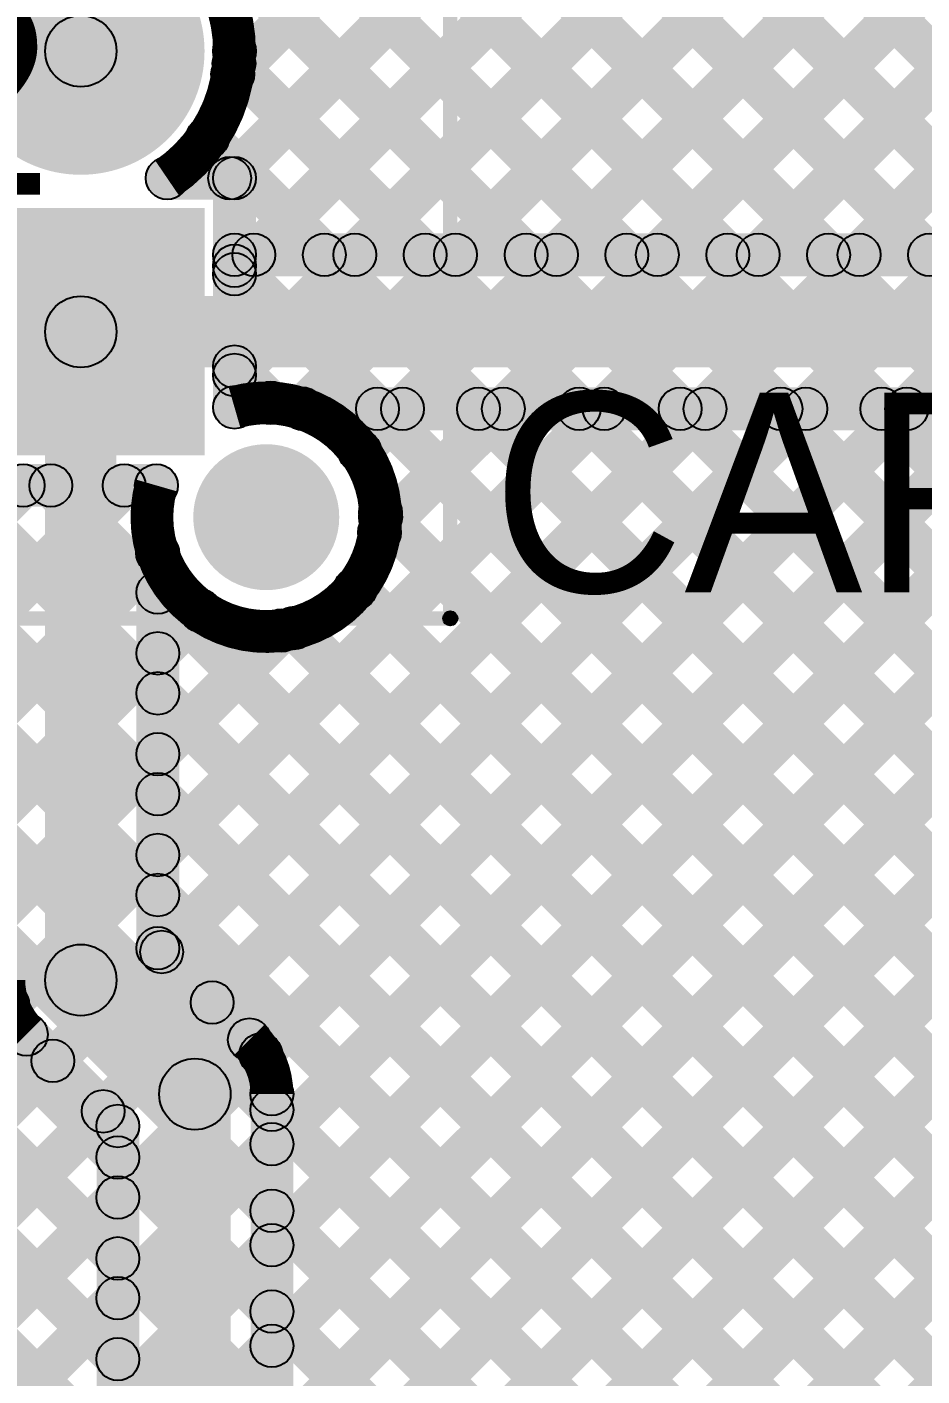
# Model space of a CAD drawing. Header units: millimetres. Extents: x 0 to 212, y 0 to 213.
# Drawn here: x 1.2411 to 1.5549, y 0.8322 to 1.3052 of the extents above; entities that cross this region are included whole.
import ezdxf

# ---------------------------------------------------------------- set-up
doc = ezdxf.new("R2010")
doc.units = ezdxf.units.MM
doc.header["$MEASUREMENT"] = 0
for name, color, linetype in [('BottomLayer', 5, 'Continuous'), ('BottomSolder', 6, 'Continuous'), ('PadHoleLayer', 156, 'Continuous'), ('TopLayer', 1, 'Continuous'), ('TopOverlay', 2, 'Continuous'), ('TopSolder', 216, 'Continuous')]:
    doc.layers.add(name, color=color, linetype=linetype)

# ---------------------------------------------------------------- blocks, each defined once
blk = doc.blocks.new('B09B_XASK_1_A_LF__SN__11')
at = {"layer": 'BottomLayer'}
h = blk.add_hatch(color=5, dxfattribs=at)
edge = h.paths.add_edge_path()
edge.add_arc((0.26907, -0.0325), 0.03937, 0, 360)
blk.add_hatch(color=5, dxfattribs=at).paths.add_polyline_path([(0.32813, 0.00687), (0.40687, 0.00687), (0.40687, -0.07187), (0.32813, -0.07187)])
at = {"layer": 'BottomSolder'}
h = blk.add_hatch(color=6, dxfattribs=at)
edge = h.paths.add_edge_path()
edge.add_arc((0.4325, 0.0325), 0.004, 0, 360)
h = blk.add_hatch(color=6, dxfattribs=at)
edge = h.paths.add_edge_path()
edge.add_arc((0.26907, -0.0325), 0.04337, 0, 360)
blk.add_hatch(color=6, dxfattribs=at).paths.add_polyline_path([(0.32413, 0.01087), (0.41087, 0.01087), (0.41087, -0.07587), (0.32413, -0.07587)])
at = {"layer": 'PadHoleLayer'}
h = blk.add_hatch(color=156, dxfattribs=at)
edge = h.paths.add_edge_path()
edge.add_arc((0.4325, 0.0325), 0.02559, 0, 360)
h = blk.add_hatch(color=156, dxfattribs=at)
edge = h.paths.add_edge_path()
edge.add_arc((0.26907, -0.0325), 0.01969, 0, 360)
h = blk.add_hatch(color=156, dxfattribs=at)
edge = h.paths.add_edge_path()
edge.add_arc((0.3675, -0.0325), 0.01969, 0, 360)
at = {"layer": 'TopLayer'}
h = blk.add_hatch(color=1, dxfattribs=at)
edge = h.paths.add_edge_path()
edge.add_arc((0.26907, -0.0325), 0.03937, 0, 360)
blk.add_hatch(color=1, dxfattribs=at).paths.add_polyline_path([(0.32813, 0.00687), (0.40687, 0.00687), (0.40687, -0.07187), (0.32813, -0.07187)])
at = {"layer": 'TopOverlay'}
for points in [[(0.468, 0.0995), (0.468, 0.0945), (-0.52, 0.0945), (-0.52, 0.0995)], [(0.4705, -0.159), (0.4655, -0.159), (0.4655, 0.097), (0.4705, 0.097)]]:
    blk.add_hatch(color=2, dxfattribs=at).paths.add_polyline_path(points)
h = blk.add_hatch(color=2, dxfattribs=at)
edge = h.paths.add_edge_path()
edge.add_arc((0.468, 0.097), 0.0025, 0, 360)
h = blk.add_hatch(color=2, dxfattribs=at)
edge = h.paths.add_edge_path()
edge.add_arc((0.468, 0.097), 0.0025, 0, 360)
at = {"layer": 'TopSolder'}
h = blk.add_hatch(color=216, dxfattribs=at)
edge = h.paths.add_edge_path()
edge.add_arc((0.4325, 0.0325), 0.004, 0, 360)
h = blk.add_hatch(color=216, dxfattribs=at)
edge = h.paths.add_edge_path()
edge.add_arc((0.26907, -0.0325), 0.04337, 0, 360)
blk.add_hatch(color=216, dxfattribs=at).paths.add_polyline_path([(0.32413, 0.01087), (0.41087, 0.01087), (0.41087, -0.07587), (0.32413, -0.07587)])
at = {"layer": 'TopOverlay'}
blk.add_circle((0.468, 0.097), 0.0025, dxfattribs=at)
blk.add_circle((0.468, 0.097), 0.0025, dxfattribs=at)

msp = doc.modelspace()

# ---------------------------------------------------------------- hatches: boundary and pattern name
at = {"layer": 'BottomLayer'}
for points in [[(1.31749, 1.24687), (1.30689, 1.25748), (2.26071, 2.2113), (2.27132, 2.2007)], [(1.31856, 1.28329), (1.30795, 1.2939), (2.22536, 2.2113), (2.23596, 2.2007)], [(1.31917, 1.17784), (1.30857, 1.18845), (2.33194, 2.21182), (2.34254, 2.20121)], [(1.31917, 1.2132), (1.30857, 1.2238), (2.29607, 2.2113), (2.30667, 2.2007)], [(1.34279, 1.1661), (1.33218, 1.1767), (2.3597, 2.20422), (2.3703, 2.19362)], [(1.3631, 1.15106), (1.35249, 1.16166), (2.3642, 2.17337), (2.37481, 2.16276)], [(1.37003, 1.12263), (1.35943, 1.13324), (2.3815, 2.15532), (2.39211, 2.14471)], [(0.99415, 0.7114), (0.98354, 0.722), (2.39918, 2.13764), (2.40978, 2.12703)], [(1.02951, 0.7114), (1.0189, 0.722), (2.41686, 2.11996), (2.42746, 2.10935)], [(1.06486, 0.7114), (1.05426, 0.722), (2.44206, 2.10981), (2.45267, 2.0992)], [(1.29354, 1.54937), (1.30414, 1.55998), (1.6993, 1.16482), (1.6887, 1.15421)], [(1.30719, 1.50036), (1.3178, 1.51096), (1.6993, 1.12946), (1.6887, 1.11886)], [(1.30449, 1.46771), (1.31509, 1.47832), (1.6993, 1.09411), (1.6887, 1.0835)], [(1.2896, 1.44724), (1.30021, 1.45785), (1.6993, 1.05875), (1.6887, 1.04814)], [(1.31157, 1.38992), (1.32217, 1.40053), (1.6993, 1.0234), (1.6887, 1.01279)], [(0.94088, 1.3717), (0.95149, 1.3823), (1.6993, 0.63449), (1.6887, 0.62388)], [(1.30423, 1.3619), (1.31483, 1.37251), (1.6993, 0.98804), (1.6887, 0.97743)], [(0.9232, 1.35402), (0.93381, 1.36462), (1.6993, 0.59913), (1.6887, 0.58852)], [(1.28743, 1.34335), (1.29804, 1.35395), (1.6993, 0.95269), (1.6887, 0.94208)], [(0.90552, 1.33634), (0.91613, 1.34695), (1.6993, 0.56377), (1.6887, 0.55317)], [(0.88785, 1.31866), (0.89845, 1.32927), (1.6993, 0.52842), (1.6887, 0.51781)], [(1.10022, 0.7114), (1.08961, 0.722), (1.6887, 1.32109), (1.6993, 1.31048)], [(0.87017, 1.30099), (0.88078, 1.31159), (1.69059, 0.50178), (1.67999, 0.49117)], [(1.30839, 1.28703), (1.31899, 1.29764), (1.6993, 0.91733), (1.6887, 0.90672)], [(0.85249, 1.28331), (0.8631, 1.29391), (1.67291, 0.4841), (1.66231, 0.47349)], [(1.13557, 0.7114), (1.12497, 0.722), (1.6887, 1.28574), (1.6993, 1.27513)], [(0.83481, 1.26563), (0.84542, 1.27624), (1.65524, 0.46642), (1.64463, 0.45581)], [(1.29912, 1.26095), (1.30972, 1.27156), (1.6993, 0.88198), (1.6887, 0.87137)], [(0.81714, 1.24795), (0.82774, 1.25856), (1.34333, 0.74297), (1.33273, 0.73236)], [(1.29028, 1.24467), (1.29028, 1.25967), (1.31387, 1.25967), (1.31387, 1.24467)], [(1.17093, 0.7114), (1.16032, 0.722), (1.6887, 1.25038), (1.6993, 1.23977)], [(1.32137, 1.17182), (1.30637, 1.17182), (1.30637, 1.25217), (1.32137, 1.25217)], [(1.30857, 1.21614), (1.31917, 1.22675), (1.6993, 0.84662), (1.6887, 0.83601)], [(1.30857, 1.21614), (1.31917, 1.22675), (1.6993, 0.84662), (1.6887, 0.83601)], [(1.22724, 0.73236), (1.21664, 0.74296), (1.6887, 1.21502), (1.6993, 1.20442)], [(1.30857, 1.18079), (1.31917, 1.19139), (1.3319, 1.17867), (1.32129, 1.16806)], [(1.2626, 0.73236), (1.252, 0.74297), (1.6887, 1.17967), (1.6993, 1.16906)], [(0.81737, 0.7114), (0.80677, 0.722), (1.2345, 1.14974), (1.24511, 1.13913)], [(0.85273, 0.7114), (0.84212, 0.722), (1.26986, 1.14974), (1.28046, 1.13913)], [(1.20613, 1.13693), (1.20613, 1.15193), (1.28649, 1.15193), (1.28649, 1.13693)], [(1.2088, 1.13913), (1.21941, 1.14974), (1.6993, 0.66984), (1.6887, 0.65923)], [(1.24416, 1.13913), (1.25476, 1.14974), (1.6993, 0.7052), (1.6887, 0.69459)], [(1.29796, 0.73236), (1.28735, 0.74297), (1.6887, 1.14431), (1.6993, 1.13371)], [(1.35976, 1.1296), (1.37036, 1.1402), (1.6993, 0.81126), (1.6887, 0.80066)], [(0.88809, 0.7114), (0.87748, 0.722), (1.2816, 1.12612), (1.29221, 1.11552)], [(1.35102, 1.10298), (1.36163, 1.11358), (1.6993, 0.77591), (1.6887, 0.7653)], [(1.33331, 0.73236), (1.32271, 0.74297), (1.6887, 1.10896), (1.6993, 1.09835)], [(0.92344, 0.7114), (0.91283, 0.722), (1.29664, 1.10581), (1.30725, 1.0952)], [(0.9588, 0.7114), (0.94819, 0.722), (1.32506, 1.09888), (1.33567, 1.08827)], [(1.32951, 1.08913), (1.34012, 1.09974), (1.6993, 0.74055), (1.6887, 0.72994)], [(1.35327, 0.71696), (1.34266, 0.72757), (1.6887, 1.0736), (1.6993, 1.063)], [(1.35327, 0.68161), (1.34266, 0.69221), (1.6887, 1.03825), (1.6993, 1.02764)], [(1.35327, 0.64625), (1.34266, 0.65686), (1.6887, 1.00289), (1.6993, 0.99229)], [(1.35301, 0.61064), (1.3424, 0.62124), (1.6887, 0.96754), (1.6993, 0.95693)]]:
    msp.add_hatch(color=5, dxfattribs=at).paths.add_polyline_path(points)
h = msp.add_hatch(color=5, dxfattribs=at)
edge = h.paths.add_edge_path()
edge.add_arc((1.31387, 1.29673), 0.0075, 0, 360)
h = msp.add_hatch(color=5, dxfattribs=at)
edge = h.paths.add_edge_path()
edge.add_arc((1.31387, 1.29673), 0.0075, 0, 360)
h = msp.add_hatch(color=5, dxfattribs=at)
edge = h.paths.add_edge_path()
edge.add_arc((1.31325, 1.28859), 0.0075, 0, 360)
h = msp.add_hatch(color=5, dxfattribs=at)
edge = h.paths.add_edge_path()
edge.add_arc((1.31369, 1.29234), 0.0075, 0, 360)
h = msp.add_hatch(color=5, dxfattribs=at)
edge = h.paths.add_edge_path()
edge.add_arc((1.30442, 1.26625), 0.0075, 0, 360)
h = msp.add_hatch(color=5, dxfattribs=at)
edge = h.paths.add_edge_path()
edge.add_arc((1.29028, 1.25217), 0.0075, 0, 360)
h = msp.add_hatch(color=5, dxfattribs=at)
edge = h.paths.add_edge_path()
edge.add_arc((1.29028, 1.25217), 0.0075, 0, 360)
h = msp.add_hatch(color=5, dxfattribs=at)
edge = h.paths.add_edge_path()
edge.add_arc((1.31219, 1.25217), 0.0075, 0, 360)
h = msp.add_hatch(color=5, dxfattribs=at)
edge = h.paths.add_edge_path()
edge.add_arc((1.31387, 1.25217), 0.0075, 0, 360)
h = msp.add_hatch(color=5, dxfattribs=at)
edge = h.paths.add_edge_path()
edge.add_arc((1.31387, 1.25217), 0.0075, 0, 360)
h = msp.add_hatch(color=5, dxfattribs=at)
edge = h.paths.add_edge_path()
edge.add_arc((1.31387, 1.22144), 0.0075, 0, 360)
h = msp.add_hatch(color=5, dxfattribs=at)
edge = h.paths.add_edge_path()
edge.add_arc((1.31387, 1.22145), 0.0075, 0, 360)
h = msp.add_hatch(color=5, dxfattribs=at)
edge = h.paths.add_edge_path()
edge.add_arc((1.31387, 1.2185), 0.0075, 0, 360)
h = msp.add_hatch(color=5, dxfattribs=at)
edge = h.paths.add_edge_path()
edge.add_arc((1.31387, 1.18609), 0.0075, 0, 360)
h = msp.add_hatch(color=5, dxfattribs=at)
edge = h.paths.add_edge_path()
edge.add_arc((1.31387, 1.18314), 0.0075, 0, 360)
h = msp.add_hatch(color=5, dxfattribs=at)
edge = h.paths.add_edge_path()
edge.add_arc((1.31387, 1.17182), 0.0075, 0, 360)
h = msp.add_hatch(color=5, dxfattribs=at)
edge = h.paths.add_edge_path()
edge.add_arc((1.31387, 1.17182), 0.0075, 0, 360)
h = msp.add_hatch(color=5, dxfattribs=at)
edge = h.paths.add_edge_path()
edge.add_arc((1.3266, 1.17336), 0.0075, 0, 360)
h = msp.add_hatch(color=5, dxfattribs=at)
edge = h.paths.add_edge_path()
edge.add_arc((1.33748, 1.1714), 0.0075, 0, 360)
h = msp.add_hatch(color=5, dxfattribs=at)
edge = h.paths.add_edge_path()
edge.add_arc((1.3578, 1.15636), 0.0075, 0, 360)
h = msp.add_hatch(color=5, dxfattribs=at)
edge = h.paths.add_edge_path()
edge.add_arc((1.2398, 1.14443), 0.0075, 0, 360)
h = msp.add_hatch(color=5, dxfattribs=at)
edge = h.paths.add_edge_path()
edge.add_arc((1.24946, 1.14443), 0.0075, 0, 360)
h = msp.add_hatch(color=5, dxfattribs=at)
edge = h.paths.add_edge_path()
edge.add_arc((1.27516, 1.14443), 0.0075, 0, 360)
h = msp.add_hatch(color=5, dxfattribs=at)
edge = h.paths.add_edge_path()
edge.add_arc((1.28649, 1.14443), 0.0075, 0, 360)
h = msp.add_hatch(color=5, dxfattribs=at)
edge = h.paths.add_edge_path()
edge.add_arc((1.28649, 1.14443), 0.0075, 0, 360)
h = msp.add_hatch(color=5, dxfattribs=at)
edge = h.paths.add_edge_path()
edge.add_arc((1.36506, 1.1349), 0.0075, 0, 360)
h = msp.add_hatch(color=5, dxfattribs=at)
edge = h.paths.add_edge_path()
edge.add_arc((1.36509, 1.1333), 0.0075, 0, 360)
h = msp.add_hatch(color=5, dxfattribs=at)
edge = h.paths.add_edge_path()
edge.add_arc((1.36509, 1.1333), 0.0075, 0, 360)
h = msp.add_hatch(color=5, dxfattribs=at)
edge = h.paths.add_edge_path()
edge.add_arc((1.36473, 1.12794), 0.0075, 0, 360)
h = msp.add_hatch(color=5, dxfattribs=at)
edge = h.paths.add_edge_path()
edge.add_arc((1.2869, 1.12082), 0.0075, 0, 360)
h = msp.add_hatch(color=5, dxfattribs=at)
edge = h.paths.add_edge_path()
edge.add_arc((1.35632, 1.10828), 0.0075, 0, 360)
h = msp.add_hatch(color=5, dxfattribs=at)
edge = h.paths.add_edge_path()
edge.add_arc((1.30194, 1.10051), 0.0075, 0, 360)
h = msp.add_hatch(color=5, dxfattribs=at)
edge = h.paths.add_edge_path()
edge.add_arc((1.33037, 1.09357), 0.0075, 0, 360)
h = msp.add_hatch(color=5, dxfattribs=at)
edge = h.paths.add_edge_path()
edge.add_arc((1.33481, 1.09443), 0.0075, 0, 360)
at = {"layer": 'TopLayer'}
for points in [[(1.31856, 1.28329), (1.30795, 1.2939), (1.9787, 1.96464), (1.9893, 1.95404)], [(1.31749, 1.24687), (1.30689, 1.25748), (1.9787, 1.92929), (1.9893, 1.91868)], [(1.32598, 1.22), (1.31537, 1.23061), (1.9787, 1.89393), (1.9893, 1.88333)], [(1.36133, 1.22), (1.35073, 1.23061), (1.9787, 1.85858), (1.9893, 1.84797)], [(1.39669, 1.22), (1.38608, 1.23061), (1.9787, 1.82322), (1.9893, 1.81262)], [(1.43204, 1.22), (1.42144, 1.23061), (1.9787, 1.78787), (1.9893, 1.77726)], [(1.4674, 1.22), (1.45679, 1.23061), (1.9787, 1.75251), (1.9893, 1.7419)], [(1.50275, 1.22), (1.49215, 1.23061), (1.9787, 1.71716), (1.9893, 1.70655)], [(1.53811, 1.22), (1.5275, 1.23061), (1.9787, 1.6818), (1.9893, 1.67119)], [(0.4967, 1.56839), (0.5073, 1.579), (1.2783, 0.808), (1.2677, 0.79739)], [(1.29354, 1.54937), (1.30414, 1.55998), (1.63351, 1.23061), (1.62291, 1.22)], [(1.30719, 1.50036), (1.3178, 1.51096), (1.59816, 1.23061), (1.58755, 1.22)], [(1.30449, 1.46771), (1.31509, 1.47832), (1.5628, 1.23061), (1.5522, 1.22)], [(1.2896, 1.44724), (1.30021, 1.45785), (1.52745, 1.23061), (1.51684, 1.22)], [(1.31157, 1.38992), (1.32217, 1.40053), (1.49209, 1.23061), (1.48149, 1.22)], [(1.30423, 1.3619), (1.31483, 1.37251), (1.45674, 1.23061), (1.44613, 1.22)], [(1.28743, 1.34335), (1.29804, 1.35395), (1.42138, 1.23061), (1.41078, 1.22)], [(0.82927, 1.28423), (0.82927, 1.30923), (1.26, 1.30923), (1.26, 1.28423)], [(1.30839, 1.28703), (1.31899, 1.29764), (1.38603, 1.23061), (1.37542, 1.22)], [(0.83602, 1.26443), (0.84662, 1.27503), (1.2783, 0.84335), (1.2677, 0.83275)], [(0.87137, 1.26443), (0.88198, 1.27503), (1.2783, 0.87871), (1.2677, 0.8681)], [(0.90673, 1.26443), (0.91734, 1.27503), (1.2783, 0.91406), (1.2677, 0.90346)], [(1.29912, 1.26095), (1.30972, 1.27156), (1.35067, 1.23061), (1.34006, 1.22)], [(1.29028, 1.24467), (1.29028, 1.25967), (1.31387, 1.25967), (1.31387, 1.24467)], [(1.32137, 1.2253), (1.30637, 1.2253), (1.30637, 1.25217), (1.32137, 1.25217)], [(1.31387, 1.2178), (1.31387, 1.2328), (1.7707, 1.2328), (1.7707, 1.2178)], [(1.26, 1.1858), (1.26, 1.2108), (1.7707, 1.2108), (1.7707, 1.1858)], [(1.2725, 0.971), (1.2475, 0.971), (1.2475, 1.1983), (1.2725, 1.1983)], [(1.33778, 1.1638), (1.33778, 1.1788), (1.7707, 1.1788), (1.7707, 1.1638)], [(1.2923, 1.00955), (1.2817, 1.02016), (1.43815, 1.17661), (1.44875, 1.166)], [(1.29365, 0.97554), (1.28304, 0.98614), (1.4735, 1.17661), (1.48411, 1.166)], [(1.31132, 0.95786), (1.30072, 0.96847), (1.50886, 1.17661), (1.51946, 1.166)], [(1.32844, 0.93962), (1.31783, 0.95022), (1.54421, 1.17661), (1.55482, 1.166)], [(1.3323, 0.80206), (1.3217, 0.81267), (1.68563, 1.17661), (1.69624, 1.166)], [(1.3323, 0.83742), (1.3217, 0.84802), (1.65028, 1.17661), (1.66089, 1.166)], [(1.3323, 0.76671), (1.3217, 0.77731), (1.72099, 1.17661), (1.7316, 1.166)], [(1.3323, 0.87277), (1.3217, 0.88338), (1.61492, 1.17661), (1.62553, 1.166)], [(1.3323, 0.90813), (1.3217, 0.91874), (1.57957, 1.17661), (1.59017, 1.166)], [(1.33331, 0.73236), (1.32271, 0.74297), (1.75634, 1.17661), (1.76695, 1.166)], [(1.3631, 1.15106), (1.35249, 1.16166), (1.36744, 1.17661), (1.37804, 1.166)], [(1.35871, 1.166), (1.36931, 1.17661), (1.6483, 0.89762), (1.6377, 0.88701)], [(1.35871, 1.166), (1.36932, 1.17661), (1.6483, 0.89762), (1.6377, 0.88701)], [(1.37003, 1.12263), (1.35943, 1.13324), (1.40279, 1.17661), (1.4134, 1.166)], [(1.39406, 1.166), (1.40467, 1.17661), (1.6483, 0.93298), (1.6377, 0.92237)], [(1.42942, 1.166), (1.44003, 1.17661), (1.6483, 0.96833), (1.6377, 0.95772)], [(1.46478, 1.166), (1.47538, 1.17661), (1.6483, 1.00369), (1.6377, 0.99308)], [(1.50013, 1.166), (1.51074, 1.17661), (1.65215, 1.03519), (1.64154, 1.02459)], [(1.53549, 1.166), (1.54609, 1.17661), (1.66926, 1.05344), (1.65865, 1.04284)], [(1.35976, 1.1296), (1.37036, 1.1402), (1.6483, 0.86226), (1.6377, 0.85166)], [(1.2945, 0.98218), (1.2795, 0.98218), (1.2795, 1.12053), (1.2945, 1.12053)], [(1.2817, 1.10159), (1.2923, 1.1122), (1.6483, 0.7562), (1.6377, 0.74559)], [(1.35102, 1.10298), (1.36163, 1.11358), (1.6483, 0.82691), (1.6377, 0.8163)], [(1.2923, 1.08026), (1.2817, 1.09087), (1.29664, 1.10581), (1.30725, 1.0952)], [(1.2923, 1.0449), (1.2817, 1.05551), (1.32506, 1.09888), (1.33567, 1.08827)], [(1.32951, 1.08913), (1.34012, 1.09974), (1.6483, 0.79155), (1.6377, 0.78094)], [(1.2817, 1.06623), (1.2923, 1.07684), (1.6483, 0.72084), (1.6377, 0.71023)], [(1.2817, 1.03088), (1.2923, 1.04149), (1.6323, 0.70149), (1.6217, 0.69088)], [(1.35327, 0.71696), (1.34266, 0.72757), (1.63773, 1.02264), (1.64834, 1.01203)], [(1.2817, 0.99552), (1.2923, 1.00613), (1.61462, 0.68381), (1.60402, 0.6732)], [(1.2817, 0.97688), (1.2923, 0.98749), (1.3244, 0.9554), (1.31379, 0.94479)], [(1.35327, 0.68161), (1.34266, 0.69221), (1.6377, 0.98725), (1.6483, 0.97664)], [(1.25116, 0.96216), (1.26884, 0.97984), (1.30884, 0.93984), (1.29116, 0.92216)], [(1.2356, 0.94661), (1.24621, 0.95721), (1.2783, 0.92512), (1.2677, 0.91451)], [(1.35327, 0.64625), (1.34266, 0.65686), (1.6377, 0.95189), (1.6483, 0.94129)], [(0.3823, 0.06419), (0.3717, 0.0748), (1.24486, 0.94796), (1.25546, 0.93735)], [(0.39299, 0.03953), (0.38238, 0.05013), (1.26253, 0.93028), (1.27314, 0.91968)], [(1.3125, 0.6897), (1.2875, 0.6897), (1.2875, 0.931), (1.3125, 0.931)], [(1.3345, 0.73767), (1.3195, 0.73767), (1.3195, 0.931), (1.3345, 0.931)], [(1.3217, 0.92017), (1.3323, 0.93077), (1.59695, 0.66613), (1.58634, 0.65552)], [(1.2805, 0.73767), (1.2655, 0.73767), (1.2655, 0.91982), (1.2805, 0.91982)], [(1.37503, 0.63266), (1.36442, 0.64326), (1.6377, 0.91654), (1.6483, 0.90593)], [(1.09511, 0.70629), (1.0845, 0.7169), (1.2677, 0.90009), (1.2783, 0.88948)], [(1.3217, 0.88481), (1.3323, 0.89542), (1.57927, 0.64845), (1.56866, 0.63785)], [(1.1063, 0.68213), (1.0957, 0.69274), (1.2677, 0.86474), (1.2783, 0.85413)], [(1.3217, 0.84946), (1.3323, 0.86006), (1.5491, 0.64326), (1.5385, 0.63266)]]:
    msp.add_hatch(color=1, dxfattribs=at).paths.add_polyline_path(points)
h = msp.add_hatch(color=1, dxfattribs=at)
edge = h.paths.add_edge_path()
edge.add_arc((1.26, 1.29673), 0.0125, 0, 360)
h = msp.add_hatch(color=1, dxfattribs=at)
edge = h.paths.add_edge_path()
edge.add_arc((1.31387, 1.29673), 0.0075, 0, 360)
h = msp.add_hatch(color=1, dxfattribs=at)
edge = h.paths.add_edge_path()
edge.add_arc((1.31387, 1.29673), 0.0075, 0, 360)
h = msp.add_hatch(color=1, dxfattribs=at)
edge = h.paths.add_edge_path()
edge.add_arc((1.31325, 1.28859), 0.0075, 0, 360)
h = msp.add_hatch(color=1, dxfattribs=at)
edge = h.paths.add_edge_path()
edge.add_arc((1.31369, 1.29234), 0.0075, 0, 360)
h = msp.add_hatch(color=1, dxfattribs=at)
edge = h.paths.add_edge_path()
edge.add_arc((1.30442, 1.26625), 0.0075, 0, 360)
h = msp.add_hatch(color=1, dxfattribs=at)
edge = h.paths.add_edge_path()
edge.add_arc((1.29028, 1.25217), 0.0075, 0, 360)
h = msp.add_hatch(color=1, dxfattribs=at)
edge = h.paths.add_edge_path()
edge.add_arc((1.29028, 1.25217), 0.0075, 0, 360)
h = msp.add_hatch(color=1, dxfattribs=at)
edge = h.paths.add_edge_path()
edge.add_arc((1.31219, 1.25217), 0.0075, 0, 360)
h = msp.add_hatch(color=1, dxfattribs=at)
edge = h.paths.add_edge_path()
edge.add_arc((1.31387, 1.25217), 0.0075, 0, 360)
h = msp.add_hatch(color=1, dxfattribs=at)
edge = h.paths.add_edge_path()
edge.add_arc((1.31387, 1.25217), 0.0075, 0, 360)
h = msp.add_hatch(color=1, dxfattribs=at)
edge = h.paths.add_edge_path()
edge.add_arc((1.31387, 1.2253), 0.0075, 0, 360)
h = msp.add_hatch(color=1, dxfattribs=at)
edge = h.paths.add_edge_path()
edge.add_arc((1.31387, 1.2253), 0.0075, 0, 360)
h = msp.add_hatch(color=1, dxfattribs=at)
edge = h.paths.add_edge_path()
edge.add_arc((1.32067, 1.2253), 0.0075, 0, 360)
h = msp.add_hatch(color=1, dxfattribs=at)
edge = h.paths.add_edge_path()
edge.add_arc((1.34537, 1.2253), 0.0075, 0, 360)
h = msp.add_hatch(color=1, dxfattribs=at)
edge = h.paths.add_edge_path()
edge.add_arc((1.35603, 1.2253), 0.0075, 0, 360)
h = msp.add_hatch(color=1, dxfattribs=at)
edge = h.paths.add_edge_path()
edge.add_arc((1.38072, 1.2253), 0.0075, 0, 360)
h = msp.add_hatch(color=1, dxfattribs=at)
edge = h.paths.add_edge_path()
edge.add_arc((1.39138, 1.2253), 0.0075, 0, 360)
h = msp.add_hatch(color=1, dxfattribs=at)
edge = h.paths.add_edge_path()
edge.add_arc((1.41608, 1.2253), 0.0075, 0, 360)
h = msp.add_hatch(color=1, dxfattribs=at)
edge = h.paths.add_edge_path()
edge.add_arc((1.42674, 1.2253), 0.0075, 0, 360)
h = msp.add_hatch(color=1, dxfattribs=at)
edge = h.paths.add_edge_path()
edge.add_arc((1.45143, 1.2253), 0.0075, 0, 360)
h = msp.add_hatch(color=1, dxfattribs=at)
edge = h.paths.add_edge_path()
edge.add_arc((1.4621, 1.2253), 0.0075, 0, 360)
h = msp.add_hatch(color=1, dxfattribs=at)
edge = h.paths.add_edge_path()
edge.add_arc((1.48679, 1.2253), 0.0075, 0, 360)
h = msp.add_hatch(color=1, dxfattribs=at)
edge = h.paths.add_edge_path()
edge.add_arc((1.49745, 1.2253), 0.0075, 0, 360)
h = msp.add_hatch(color=1, dxfattribs=at)
edge = h.paths.add_edge_path()
edge.add_arc((1.52214, 1.2253), 0.0075, 0, 360)
h = msp.add_hatch(color=1, dxfattribs=at)
edge = h.paths.add_edge_path()
edge.add_arc((1.53281, 1.2253), 0.0075, 0, 360)
h = msp.add_hatch(color=1, dxfattribs=at)
edge = h.paths.add_edge_path()
edge.add_arc((1.5575, 1.2253), 0.0075, 0, 360)
h = msp.add_hatch(color=1, dxfattribs=at)
edge = h.paths.add_edge_path()
edge.add_arc((1.26, 1.1983), 0.0125, 0, 360)
h = msp.add_hatch(color=1, dxfattribs=at)
edge = h.paths.add_edge_path()
edge.add_arc((1.26, 1.1983), 0.0125, 0, 360)
h = msp.add_hatch(color=1, dxfattribs=at)
edge = h.paths.add_edge_path()
edge.add_arc((1.33778, 1.1713), 0.0075, 0, 360)
h = msp.add_hatch(color=1, dxfattribs=at)
edge = h.paths.add_edge_path()
edge.add_arc((1.33778, 1.1713), 0.0075, 0, 360)
h = msp.add_hatch(color=1, dxfattribs=at)
edge = h.paths.add_edge_path()
edge.add_arc((1.36401, 1.1713), 0.0075, 0, 360)
h = msp.add_hatch(color=1, dxfattribs=at)
edge = h.paths.add_edge_path()
edge.add_arc((1.36401, 1.1713), 0.0075, 0, 360)
h = msp.add_hatch(color=1, dxfattribs=at)
edge = h.paths.add_edge_path()
edge.add_arc((1.37274, 1.1713), 0.0075, 0, 360)
h = msp.add_hatch(color=1, dxfattribs=at)
edge = h.paths.add_edge_path()
edge.add_arc((1.39937, 1.1713), 0.0075, 0, 360)
h = msp.add_hatch(color=1, dxfattribs=at)
edge = h.paths.add_edge_path()
edge.add_arc((1.4081, 1.1713), 0.0075, 0, 360)
h = msp.add_hatch(color=1, dxfattribs=at)
edge = h.paths.add_edge_path()
edge.add_arc((1.43472, 1.1713), 0.0075, 0, 360)
h = msp.add_hatch(color=1, dxfattribs=at)
edge = h.paths.add_edge_path()
edge.add_arc((1.44345, 1.1713), 0.0075, 0, 360)
h = msp.add_hatch(color=1, dxfattribs=at)
edge = h.paths.add_edge_path()
edge.add_arc((1.47008, 1.1713), 0.0075, 0, 360)
h = msp.add_hatch(color=1, dxfattribs=at)
edge = h.paths.add_edge_path()
edge.add_arc((1.47881, 1.1713), 0.0075, 0, 360)
h = msp.add_hatch(color=1, dxfattribs=at)
edge = h.paths.add_edge_path()
edge.add_arc((1.50543, 1.1713), 0.0075, 0, 360)
h = msp.add_hatch(color=1, dxfattribs=at)
edge = h.paths.add_edge_path()
edge.add_arc((1.51416, 1.1713), 0.0075, 0, 360)
h = msp.add_hatch(color=1, dxfattribs=at)
edge = h.paths.add_edge_path()
edge.add_arc((1.54079, 1.1713), 0.0075, 0, 360)
h = msp.add_hatch(color=1, dxfattribs=at)
edge = h.paths.add_edge_path()
edge.add_arc((1.54952, 1.1713), 0.0075, 0, 360)
h = msp.add_hatch(color=1, dxfattribs=at)
edge = h.paths.add_edge_path()
edge.add_arc((1.3578, 1.15636), 0.0075, 0, 360)
h = msp.add_hatch(color=1, dxfattribs=at)
edge = h.paths.add_edge_path()
edge.add_arc((1.36506, 1.1349), 0.0075, 0, 360)
h = msp.add_hatch(color=1, dxfattribs=at)
edge = h.paths.add_edge_path()
edge.add_arc((1.36509, 1.1333), 0.0075, 0, 360)
h = msp.add_hatch(color=1, dxfattribs=at)
edge = h.paths.add_edge_path()
edge.add_arc((1.36509, 1.1333), 0.0075, 0, 360)
h = msp.add_hatch(color=1, dxfattribs=at)
edge = h.paths.add_edge_path()
edge.add_arc((1.36473, 1.12794), 0.0075, 0, 360)
h = msp.add_hatch(color=1, dxfattribs=at)
edge = h.paths.add_edge_path()
edge.add_arc((1.287, 1.12053), 0.0075, 0, 360)
h = msp.add_hatch(color=1, dxfattribs=at)
edge = h.paths.add_edge_path()
edge.add_arc((1.287, 1.12053), 0.0075, 0, 360)
h = msp.add_hatch(color=1, dxfattribs=at)
edge = h.paths.add_edge_path()
edge.add_arc((1.287, 1.10689), 0.0075, 0, 360)
h = msp.add_hatch(color=1, dxfattribs=at)
edge = h.paths.add_edge_path()
edge.add_arc((1.35632, 1.10828), 0.0075, 0, 360)
h = msp.add_hatch(color=1, dxfattribs=at)
edge = h.paths.add_edge_path()
edge.add_arc((1.30194, 1.10051), 0.0075, 0, 360)
h = msp.add_hatch(color=1, dxfattribs=at)
edge = h.paths.add_edge_path()
edge.add_arc((1.33037, 1.09357), 0.0075, 0, 360)
h = msp.add_hatch(color=1, dxfattribs=at)
edge = h.paths.add_edge_path()
edge.add_arc((1.33481, 1.09443), 0.0075, 0, 360)
h = msp.add_hatch(color=1, dxfattribs=at)
edge = h.paths.add_edge_path()
edge.add_arc((1.287, 1.08556), 0.0075, 0, 360)
h = msp.add_hatch(color=1, dxfattribs=at)
edge = h.paths.add_edge_path()
edge.add_arc((1.287, 1.07154), 0.0075, 0, 360)
h = msp.add_hatch(color=1, dxfattribs=at)
edge = h.paths.add_edge_path()
edge.add_arc((1.287, 1.05021), 0.0075, 0, 360)
h = msp.add_hatch(color=1, dxfattribs=at)
edge = h.paths.add_edge_path()
edge.add_arc((1.287, 1.03618), 0.0075, 0, 360)
h = msp.add_hatch(color=1, dxfattribs=at)
edge = h.paths.add_edge_path()
edge.add_arc((1.287, 1.01485), 0.0075, 0, 360)
h = msp.add_hatch(color=1, dxfattribs=at)
edge = h.paths.add_edge_path()
edge.add_arc((1.287, 1.00083), 0.0075, 0, 360)
h = msp.add_hatch(color=1, dxfattribs=at)
edge = h.paths.add_edge_path()
edge.add_arc((1.287, 0.98218), 0.0075, 0, 360)
h = msp.add_hatch(color=1, dxfattribs=at)
edge = h.paths.add_edge_path()
edge.add_arc((1.287, 0.98218), 0.0075, 0, 360)
h = msp.add_hatch(color=1, dxfattribs=at)
edge = h.paths.add_edge_path()
edge.add_arc((1.28834, 0.98084), 0.0075, 0, 360)
h = msp.add_hatch(color=1, dxfattribs=at)
edge = h.paths.add_edge_path()
edge.add_arc((1.26, 0.971), 0.0125, 0, 360)
h = msp.add_hatch(color=1, dxfattribs=at)
edge = h.paths.add_edge_path()
edge.add_arc((1.26, 0.971), 0.0125, 0, 360)
h = msp.add_hatch(color=1, dxfattribs=at)
edge = h.paths.add_edge_path()
edge.add_arc((1.23444, 0.96229), 0.0075, 0, 360)
h = msp.add_hatch(color=1, dxfattribs=at)
edge = h.paths.add_edge_path()
edge.add_arc((1.30602, 0.96316), 0.0075, 0, 360)
h = msp.add_hatch(color=1, dxfattribs=at)
edge = h.paths.add_edge_path()
edge.add_arc((1.24091, 0.95191), 0.0075, 0, 360)
h = msp.add_hatch(color=1, dxfattribs=at)
edge = h.paths.add_edge_path()
edge.add_arc((1.24091, 0.95191), 0.0075, 0, 360)
h = msp.add_hatch(color=1, dxfattribs=at)
edge = h.paths.add_edge_path()
edge.add_arc((1.24091, 0.95191), 0.0075, 0, 360)
h = msp.add_hatch(color=1, dxfattribs=at)
edge = h.paths.add_edge_path()
edge.add_arc((1.31909, 0.95009), 0.0075, 0, 360)
h = msp.add_hatch(color=1, dxfattribs=at)
edge = h.paths.add_edge_path()
edge.add_arc((1.31909, 0.95009), 0.0075, 0, 360)
h = msp.add_hatch(color=1, dxfattribs=at)
edge = h.paths.add_edge_path()
edge.add_arc((1.31909, 0.95009), 0.0075, 0, 360)
h = msp.add_hatch(color=1, dxfattribs=at)
edge = h.paths.add_edge_path()
edge.add_arc((1.32313, 0.94492), 0.0075, 0, 360)
h = msp.add_hatch(color=1, dxfattribs=at)
edge = h.paths.add_edge_path()
edge.add_arc((1.25016, 0.94266), 0.0075, 0, 360)
h = msp.add_hatch(color=1, dxfattribs=at)
edge = h.paths.add_edge_path()
edge.add_arc((1.3, 0.931), 0.0125, 0, 360)
h = msp.add_hatch(color=1, dxfattribs=at)
edge = h.paths.add_edge_path()
edge.add_arc((1.3, 0.931), 0.0125, 0, 360)
h = msp.add_hatch(color=1, dxfattribs=at)
edge = h.paths.add_edge_path()
edge.add_arc((1.327, 0.931), 0.0075, 0, 360)
h = msp.add_hatch(color=1, dxfattribs=at)
edge = h.paths.add_edge_path()
edge.add_arc((1.327, 0.931), 0.0075, 0, 360)
h = msp.add_hatch(color=1, dxfattribs=at)
edge = h.paths.add_edge_path()
edge.add_arc((1.327, 0.931), 0.0075, 0, 360)
h = msp.add_hatch(color=1, dxfattribs=at)
edge = h.paths.add_edge_path()
edge.add_arc((1.26784, 0.92498), 0.0075, 0, 360)
h = msp.add_hatch(color=1, dxfattribs=at)
edge = h.paths.add_edge_path()
edge.add_arc((1.327, 0.92547), 0.0075, 0, 360)
h = msp.add_hatch(color=1, dxfattribs=at)
edge = h.paths.add_edge_path()
edge.add_arc((1.273, 0.91982), 0.0075, 0, 360)
h = msp.add_hatch(color=1, dxfattribs=at)
edge = h.paths.add_edge_path()
edge.add_arc((1.273, 0.91982), 0.0075, 0, 360)
h = msp.add_hatch(color=1, dxfattribs=at)
edge = h.paths.add_edge_path()
edge.add_arc((1.327, 0.91343), 0.0075, 0, 360)
h = msp.add_hatch(color=1, dxfattribs=at)
edge = h.paths.add_edge_path()
edge.add_arc((1.273, 0.90876), 0.0075, 0, 360)
h = msp.add_hatch(color=1, dxfattribs=at)
edge = h.paths.add_edge_path()
edge.add_arc((1.273, 0.89479), 0.0075, 0, 360)
h = msp.add_hatch(color=1, dxfattribs=at)
edge = h.paths.add_edge_path()
edge.add_arc((1.327, 0.89012), 0.0075, 0, 360)
h = msp.add_hatch(color=1, dxfattribs=at)
edge = h.paths.add_edge_path()
edge.add_arc((1.327, 0.87808), 0.0075, 0, 360)
h = msp.add_hatch(color=1, dxfattribs=at)
edge = h.paths.add_edge_path()
edge.add_arc((1.273, 0.87341), 0.0075, 0, 360)
h = msp.add_hatch(color=1, dxfattribs=at)
edge = h.paths.add_edge_path()
edge.add_arc((1.273, 0.85943), 0.0075, 0, 360)
h = msp.add_hatch(color=1, dxfattribs=at)
edge = h.paths.add_edge_path()
edge.add_arc((1.327, 0.85476), 0.0075, 0, 360)
h = msp.add_hatch(color=1, dxfattribs=at)
edge = h.paths.add_edge_path()
edge.add_arc((1.327, 0.84272), 0.0075, 0, 360)
h = msp.add_hatch(color=1, dxfattribs=at)
edge = h.paths.add_edge_path()
edge.add_arc((1.273, 0.83805), 0.0075, 0, 360)

# ---------------------------------------------------------------- linework, layer by layer
at = {"layer": 'BottomLayer', "const_width": 0.015}
for points in [[(1.22972, 1.25217, -0.564109), (1.23464, 1.34425)], [(1.28536, 1.34425, -0.276904), (1.31387, 1.29673)], [(1.31387, 1.29673, -0.248403), (1.29028, 1.25217)], [(1.31387, 1.17182, -0.499225), (1.36509, 1.1333)], [(1.36509, 1.1333, -1.151567), (1.28649, 1.14443)]]:
    msp.add_lwpolyline(points, format="xyb", dxfattribs=at)
at = {"layer": 'BottomLayer'}
for centre in [(1.31387, 1.29673), (1.31387, 1.29673), (1.31325, 1.28859), (1.31369, 1.29234), (1.30442, 1.26625), (1.29028, 1.25217), (1.29028, 1.25217), (1.31219, 1.25217), (1.31387, 1.25217), (1.31387, 1.25217), (1.31387, 1.22145), (1.31387, 1.22144), (1.31387, 1.2185), (1.31387, 1.18609), (1.31387, 1.18314), (1.31387, 1.17182), (1.31387, 1.17182), (1.3266, 1.17336), (1.33748, 1.1714), (1.3578, 1.15636), (1.2398, 1.14443), (1.24946, 1.14443), (1.27516, 1.14443), (1.28649, 1.14443), (1.28649, 1.14443), (1.36506, 1.1349), (1.36509, 1.1333), (1.36509, 1.1333), (1.36473, 1.12794), (1.2869, 1.12082), (1.35632, 1.10828), (1.30194, 1.10051), (1.33037, 1.09357), (1.33481, 1.09443)]:
    msp.add_circle(centre, 0.0075, dxfattribs=at)
at = {"layer": 'TopLayer', "const_width": 0.015}
for points in [[(1.28536, 1.34425, -0.276904), (1.31387, 1.29673)], [(1.31387, 1.29673, -0.248403), (1.29028, 1.25217)], [(1.33778, 1.1713, -0.322101), (1.36509, 1.1333)], [(1.36509, 1.1333, -0.849677), (1.287, 1.12053)], [(1.24091, 0.95191, -0.198912), (1.233, 0.971)], [(1.24091, 0.95191, -0.198912), (1.233, 0.971)], [(1.31909, 0.95009, -0.198912), (1.327, 0.931)], [(1.31909, 0.95009, -0.198912), (1.327, 0.931)]]:
    msp.add_lwpolyline(points, format="xyb", dxfattribs=at)
at = {"layer": 'TopLayer'}
for centre, radius in [((1.26, 1.29673), 0.0125), ((1.31387, 1.29673), 0.0075), ((1.31387, 1.29673), 0.0075), ((1.31325, 1.28859), 0.0075), ((1.31369, 1.29234), 0.0075), ((1.30442, 1.26625), 0.0075), ((1.29028, 1.25217), 0.0075), ((1.29028, 1.25217), 0.0075), ((1.31219, 1.25217), 0.0075), ((1.31387, 1.25217), 0.0075), ((1.31387, 1.25217), 0.0075), ((1.31387, 1.2253), 0.0075), ((1.31387, 1.2253), 0.0075), ((1.32067, 1.2253), 0.0075), ((1.34537, 1.2253), 0.0075), ((1.35603, 1.2253), 0.0075), ((1.38072, 1.2253), 0.0075), ((1.39138, 1.2253), 0.0075), ((1.41608, 1.2253), 0.0075), ((1.42674, 1.2253), 0.0075), ((1.45143, 1.2253), 0.0075), ((1.4621, 1.2253), 0.0075), ((1.48679, 1.2253), 0.0075), ((1.49745, 1.2253), 0.0075), ((1.52214, 1.2253), 0.0075), ((1.53281, 1.2253), 0.0075), ((1.5575, 1.2253), 0.0075), ((1.26, 1.1983), 0.0125), ((1.26, 1.1983), 0.0125), ((1.33778, 1.1713), 0.0075), ((1.33778, 1.1713), 0.0075), ((1.36401, 1.1713), 0.0075), ((1.36401, 1.1713), 0.0075), ((1.37274, 1.1713), 0.0075), ((1.39937, 1.1713), 0.0075), ((1.4081, 1.1713), 0.0075), ((1.43472, 1.1713), 0.0075), ((1.44345, 1.1713), 0.0075), ((1.47008, 1.1713), 0.0075), ((1.47881, 1.1713), 0.0075), ((1.50543, 1.1713), 0.0075), ((1.51416, 1.1713), 0.0075), ((1.54079, 1.1713), 0.0075), ((1.54952, 1.1713), 0.0075), ((1.3578, 1.15636), 0.0075), ((1.36506, 1.1349), 0.0075), ((1.36509, 1.1333), 0.0075), ((1.36509, 1.1333), 0.0075), ((1.36473, 1.12794), 0.0075), ((1.287, 1.12053), 0.0075), ((1.287, 1.12053), 0.0075), ((1.287, 1.10689), 0.0075), ((1.35632, 1.10828), 0.0075), ((1.30194, 1.10051), 0.0075), ((1.33037, 1.09357), 0.0075), ((1.33481, 1.09443), 0.0075), ((1.287, 1.08556), 0.0075), ((1.287, 1.07154), 0.0075), ((1.287, 1.05021), 0.0075), ((1.287, 1.03618), 0.0075), ((1.287, 1.01485), 0.0075), ((1.287, 1.00083), 0.0075), ((1.287, 0.98218), 0.0075), ((1.287, 0.98218), 0.0075), ((1.28834, 0.98084), 0.0075), ((1.26, 0.971), 0.0125), ((1.26, 0.971), 0.0125), ((1.23444, 0.96229), 0.0075), ((1.30602, 0.96316), 0.0075), ((1.24091, 0.95191), 0.0075), ((1.24091, 0.95191), 0.0075), ((1.24091, 0.95191), 0.0075), ((1.31909, 0.95009), 0.0075), ((1.31909, 0.95009), 0.0075), ((1.31909, 0.95009), 0.0075), ((1.32313, 0.94492), 0.0075), ((1.25016, 0.94266), 0.0075), ((1.3, 0.931), 0.0125), ((1.3, 0.931), 0.0125), ((1.327, 0.931), 0.0075), ((1.327, 0.931), 0.0075), ((1.327, 0.931), 0.0075), ((1.26784, 0.92498), 0.0075), ((1.327, 0.92547), 0.0075), ((1.273, 0.91982), 0.0075), ((1.273, 0.91982), 0.0075), ((1.327, 0.91343), 0.0075), ((1.273, 0.90876), 0.0075), ((1.273, 0.89479), 0.0075), ((1.327, 0.89012), 0.0075), ((1.327, 0.87808), 0.0075), ((1.273, 0.87341), 0.0075), ((1.273, 0.85943), 0.0075), ((1.327, 0.85476), 0.0075), ((1.327, 0.84272), 0.0075), ((1.273, 0.83805), 0.0075)]:
    msp.add_circle(centre, radius, dxfattribs=at)

# ---------------------------------------------------------------- block references
at = {"rotation": 270}
msp.add_blockref('B09B_XASK_1_A_LF__SN__11', (1.2925, 1.5658), dxfattribs=at)

# ---------------------------------------------------------------- texts
at = {"layer": 'TopOverlay'}
for s, p in [('SERVO_2', (0.81861, 1.24636)), ('CAROUSEL', (1.404, 1.107))]:
    msp.add_text(s, height=0.07, rotation=360, dxfattribs=at).set_placement(p)

doc.saveas('drawing.dxf')
